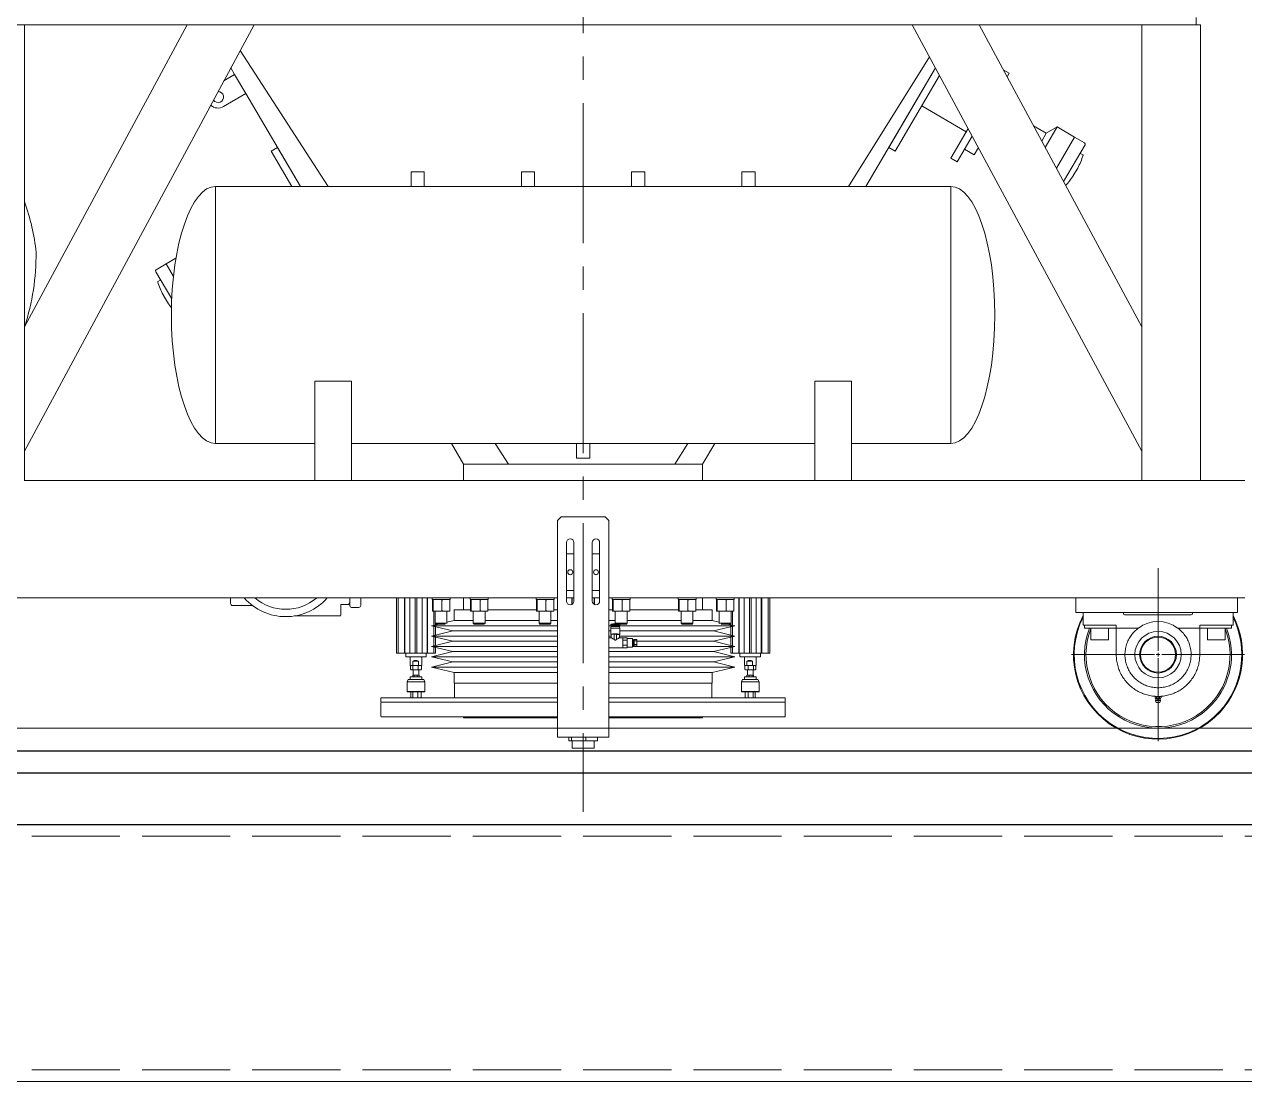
# Model space of a CAD drawing. Header units: millimetres. Extents: x 163705 to 1616509, y 81827 to 302547.
# Drawn here: x 1468426 to 1470085, y 150410 to 151848 of the extents above; entities that cross this region are included whole.
import ezdxf

# ---------------------------------------------------------------- set-up
doc = ezdxf.new("R2010")
doc.units = ezdxf.units.MM
doc.header["$LTSCALE"] = 10
doc.linetypes.add('ACAD_ISO02W100', pattern=[15, 12, -3])
doc.linetypes.add('CENTER2', pattern=[28.575, 19.05, -3.175, 3.175, -3.175])
for name, color, linetype, lineweight in [('1-中心线', 1, 'CENTER2', 0), ('1-剖面线', 8, 'Continuous', 0), ('1-虚线', 8, 'ACAD_ISO02W100', 0), ('1-设备轮廓', 2, 'Continuous', 18), ('1-钢构', 6, 'Continuous', 0)]:
    doc.layers.add(name, color=color, linetype=linetype, lineweight=lineweight)

# ---------------------------------------------------------------- blocks, each defined once
blk = doc.blocks.new('SW_CENTERMARKSYMBOL_1')
at = {"lineweight": 18}
for p, q in [((0, 5), (0, 117.5)), ((-5, 0), (-117.5, 0)), ((0, 0), (-2.5, 0)), ((0, 0), (0, 2.5)), ((0, 0), (0, -2.5)), ((0, 0), (2.5, 0)), ((5, 0), (117.5, 0)), ((0, -5), (0, -117.5))]:
    blk.add_line(p, q, dxfattribs=at)
blk = doc.blocks.new('G$C61459890')
for p, q in [((3277.8, 1231.9), (3277.8, 1221.9)), ((1673.8, 1221.9), (1683.8, 1221.9)), ((1683.8, 641.8), (1996.2, 1221.9)), ((1683.8, 810.6), (1905.3, 1221.9)), ((1905.3, 1221.9), (1683.8, 1221.9)), ((1683.8, 810.6), (1683.8, 1221.9)), ((1905.3, 1221.9), (1916.7, 1221.9)), ((1984.8, 1221.9), (1916.7, 1221.9)), ((1984.8, 1221.9), (1996.2, 1221.9)), ((2891.5, 1221.9), (1996.2, 1221.9)), ((3203.8, 641.8), (2891.5, 1221.9)), ((2891.5, 1221.9), (2902.8, 1221.9)), ((2971, 1221.9), (2902.8, 1221.9)), ((2971, 1221.9), (2982.3, 1221.9)), ((3203.8, 810.6), (2982.3, 1221.9)), ((3203.8, 1221.9), (2982.3, 1221.9)), ((3203.8, 810.6), (3203.8, 1221.9)), ((3203.8, 1221.9), (3213.8, 1221.9)), ((3273.8, 1221.9), (3213.8, 1221.9)), ((3273.8, 1221.9), (3283.8, 1221.9)), ((3283.8, 601.9), (3283.8, 1221.9)), ((1977.3, 1186.8), (2097.2, 1001.9)), ((1964.5, 1163.1), (1969.8, 1154.2)), ((2915.1, 1178), (2805, 1001.9)), ((2828.4, 1001.9), (2923.1, 1163.1)), ((2923.1, 1163.1), (2859.6, 1055)), ((1955, 1145.5), (1969.8, 1154.2)), ((1969.8, 1154.2), (1985, 1128.3)), ((2928.7, 1152.8), (2868.2, 1049.9)), ((3023.3, 1156), (3015.3, 1160.7)), ((3023.3, 1156), (3020.4, 1151.1)), ((1985, 1128.3), (1954.8, 1110.6)), ((1985, 1128.3), (2059.2, 1001.9)), ((2904.4, 1111.6), (2964.8, 1076.1)), ((2967.5, 1080.7), (2943.8, 1040.3)), ((3073.7, 1074.2), (3056.4, 1084.4)), ((3072.2, 1054.9), (3088.6, 1082.8)), ((3088.6, 1082.8), (3073.7, 1074.2)), ((3112.4, 1068.8), (3088.6, 1082.8)), ((2973, 1070.4), (2952.4, 1035.3)), ((3067.6, 1063.6), (3073.7, 1074.2)), ((3087.6, 1026.5), (3112.4, 1068.8)), ((3087.6, 1026.5), (3112.4, 1068.8)), ((3125.8, 1061), (3112.4, 1068.8)), ((2028, 1055), (2019.4, 1049.9)), ((2047.7, 1001.9), (2019.4, 1049.9)), ((2059.2, 1001.9), (2028, 1055)), ((2859.6, 1055), (2868.2, 1049.9)), ((2962.5, 1052.5), (2975.5, 1044.9)), ((2975.5, 1044.9), (2981.4, 1055)), ((3097.3, 1008.5), (3126.5, 1058.3)), ((3123.6, 1044.9), (3120.3, 1046.8)), ((2943.8, 1040.3), (2952.4, 1035.3)), ((2209.8, 1021.9), (2209.8, 1001.9)), ((2227.8, 1021.9), (2209.8, 1021.9)), ((2227.8, 1001.9), (2227.8, 1021.9)), ((2359.8, 1021.9), (2359.8, 1001.9)), ((2377.8, 1021.9), (2359.8, 1021.9)), ((2377.8, 1001.9), (2377.8, 1021.9)), ((2509.8, 1021.9), (2509.8, 1001.9)), ((2527.8, 1021.9), (2509.8, 1021.9)), ((2527.8, 1001.9), (2527.8, 1021.9)), ((2659.8, 1021.9), (2659.8, 1001.9)), ((2677.8, 1021.9), (2659.8, 1021.9)), ((2677.8, 1001.9), (2677.8, 1021.9)), ((3116.6, 1026.8), (3110.6, 1016.7)), ((2209.8, 1001.9), (1943.8, 1001.9)), ((1943.8, 651.9), (1943.8, 1001.9)), ((1943.8, 651.9), (1943.8, 1001.9)), ((2359.8, 1001.9), (2227.8, 1001.9)), ((2509.8, 1001.9), (2377.8, 1001.9)), ((2659.8, 1001.9), (2527.8, 1001.9)), ((2943.8, 1001.9), (2677.8, 1001.9)), ((2943.8, 651.9), (2943.8, 1001.9)), ((2943.8, 651.9), (2943.8, 1001.9)), ((1876.5, 896.4), (1863.2, 888.5)), ((1890, 904.3), (1876.5, 896.4)), ((1876.5, 896.4), (1886.6, 879.3)), ((1876.5, 896.4), (1886.6, 879.3)), ((1862.5, 885.8), (1884.3, 848.7)), ((1868.6, 874.3), (1865.4, 872.4)), ((1877.5, 845.7), (1872.4, 854.4)), ((1878.3, 844.2), (1877.5, 845.7)), ((1683.8, 789.5), (1683.8, 810.6)), ((3203.8, 810.6), (3203.8, 789.5)), ((1683.8, 662.9), (1683.8, 789.5)), ((3203.8, 662.9), (3203.8, 789.5)), ((2078.8, 736.8), (2078.8, 601.9)), ((2078.8, 736.8), (2128.8, 736.8)), ((2128.8, 736.8), (2128.8, 601.9)), ((2808.8, 736.8), (2758.8, 736.8)), ((2758.8, 736.8), (2758.8, 601.9)), ((2808.8, 736.8), (2808.8, 601.9)), ((1683.8, 641.8), (1683.8, 662.9)), ((1943.8, 651.9), (2078.8, 651.9)), ((2128.8, 651.9), (2434.8, 651.9)), ((2264.9, 651.9), (2281.3, 623.9)), ((2324.2, 651.9), (2342.3, 623.9)), ((2434.8, 651.9), (2434.8, 631.9)), ((2452.8, 651.9), (2758.8, 651.9)), ((2452.8, 631.9), (2452.8, 651.9)), ((2586.2, 651.9), (2568.7, 623.9)), ((2606.3, 623.9), (2622.8, 651.9)), ((2808.8, 651.9), (2943.8, 651.9)), ((3203.8, 662.9), (3203.8, 641.8)), ((1683.8, 601.9), (1683.8, 641.8)), ((2452.8, 631.9), (2434.8, 631.9)), ((3203.8, 601.9), (3203.8, 641.8)), ((2281.3, 623.9), (2281.3, 601.9)), ((2281.3, 623.9), (2342.3, 623.9)), ((2281.3, 623.9), (2606.3, 623.9)), ((2342.3, 623.9), (2568.7, 623.9)), ((2568.7, 623.9), (2606.3, 623.9)), ((2606.3, 601.9), (2606.3, 623.9)), ((3204, 601.9), (1683.6, 601.9)), ((3213.8, 601.9), (3204, 601.9)), ((3273.8, 601.9), (3213.8, 601.9)), ((3283.6, 601.9), (3273.8, 601.9)), ((3343.8, 601.9), (3283.6, 601.9)), ((2413.8, 552.4), (2408.8, 547.4)), ((2413.8, 552.4), (2473.8, 552.4)), ((2478.8, 547.4), (2473.8, 552.4)), ((2408.8, 257.4), (2408.8, 547.4)), ((2478.8, 257.4), (2478.8, 547.4)), ((2421.3, 517.4), (2421.3, 437.4)), ((2431.3, 437.4), (2431.3, 517.4)), ((2456.3, 517.4), (2456.3, 437.4)), ((2466.3, 437.4), (2466.3, 517.4)), ((2421.3, 501.9), (2431.3, 501.9)), ((2456.3, 501.9), (2466.3, 501.9)), ((2431.3, 451.9), (2421.3, 451.9)), ((2466.3, 451.9), (2456.3, 451.9)), ((2408.8, 441.9), (1197.8, 441.9)), ((1964.3, 441.9), (1964.3, 434.4)), ((2114.3, 432.9), (2123.3, 432.9)), ((2114.3, 432.9), (2114.3, 418.4)), ((2126.3, 435.9), (2126.3, 441.9)), ((2126.3, 431.4), (2126.3, 435.9)), ((2141.3, 441.9), (2141.3, 431.4)), ((2190, 441.9), (2190, 366.9)), ((2192.4, 441.9), (2192.4, 366.9)), ((2201, 441.9), (2201, 366.9)), ((2201.5, 441.9), (2201.5, 366.9)), ((2208.3, 441.9), (2208.3, 366.9)), ((2215.5, 441.9), (2215.5, 366.9)), ((2217.5, 441.9), (2217.5, 366.9)), ((2224.7, 441.9), (2224.7, 366.9)), ((2231.5, 441.9), (2231.5, 366.9)), ((2232, 441.9), (2232, 366.9)), ((2238.5, 441.9), (2238.5, 439.8)), ((2238.5, 439.8), (2262.8, 439.8)), ((2238.8, 439.3), (2239.4, 439.8)), ((2238.8, 439.3), (2238.8, 424.4)), ((2239.4, 439.8), (2239.9, 439.3)), ((2239.9, 439.3), (2245.9, 439.8)), ((2239.9, 439.3), (2239.9, 424.4)), ((2245.9, 439.8), (2251.8, 439.3)), ((2251.8, 439.3), (2251.8, 424.4)), ((2257.2, 439.8), (2262.5, 439.3)), ((2262.5, 439.3), (2261.9, 439.8)), ((2262.5, 439.3), (2262.5, 424.4)), ((2262.8, 439.8), (2262.8, 441.9)), ((2281.3, 441.9), (2281.3, 425.9)), ((2290.2, 441.9), (2290.2, 439.8)), ((2290.2, 439.8), (2314.6, 439.8)), ((2290.5, 439.3), (2291.1, 439.8)), ((2290.5, 439.3), (2290.5, 424.4)), ((2291.1, 439.8), (2291.7, 439.3)), ((2291.7, 439.3), (2297.6, 439.8)), ((2291.7, 439.3), (2291.7, 424.4)), ((2297.6, 439.8), (2303.6, 439.3)), ((2303.6, 439.3), (2303.6, 424.4)), ((2308.9, 439.8), (2314.3, 439.3)), ((2314.3, 439.3), (2313.7, 439.8)), ((2314.3, 439.3), (2314.3, 424.4)), ((2314.6, 439.8), (2314.6, 441.9)), ((2379.9, 441.9), (2379.9, 439.8)), ((2379.9, 439.8), (2404.2, 439.8)), ((2380.2, 439.3), (2380.8, 439.8)), ((2380.2, 439.3), (2380.2, 424.4)), ((2380.8, 439.8), (2381.4, 439.3)), ((2381.4, 439.3), (2387.3, 439.8)), ((2381.4, 439.3), (2381.4, 424.4)), ((2387.3, 439.8), (2393.2, 439.3)), ((2393.2, 439.3), (2393.2, 424.4)), ((2398.6, 439.8), (2403.9, 439.3)), ((2403.9, 439.3), (2403.3, 439.8)), ((2403.9, 439.3), (2403.9, 424.4)), ((2404.2, 439.8), (2404.2, 441.9)), ((2431.3, 441.9), (2421.3, 441.9)), ((2428.3, 441.9), (2428.3, 432.9)), ((2428.8, 441.9), (2428.8, 433.1)), ((2466.3, 441.9), (2456.3, 441.9)), ((2458.8, 441.9), (2458.8, 433.1)), ((2459.3, 441.9), (2459.3, 432.9)), ((3113.8, 441.9), (2478.8, 441.9)), ((2483.4, 441.9), (2483.4, 439.8)), ((2483.4, 439.8), (2507.8, 439.8)), ((2483.7, 439.3), (2484.3, 439.8)), ((2483.7, 439.3), (2483.7, 424.4)), ((2484.3, 439.8), (2484.9, 439.3)), ((2484.9, 439.3), (2490.8, 439.8)), ((2484.9, 439.3), (2484.9, 424.4)), ((2490.8, 439.8), (2496.8, 439.3)), ((2496.8, 439.3), (2496.8, 424.4)), ((2502.1, 439.8), (2507.5, 439.3)), ((2507.5, 439.3), (2506.9, 439.8)), ((2507.5, 439.3), (2507.5, 424.4)), ((2507.8, 439.8), (2507.8, 441.9)), ((2573.1, 441.9), (2573.1, 439.8)), ((2573.1, 439.8), (2597.4, 439.8)), ((2573.4, 439.3), (2574, 439.8)), ((2573.4, 439.3), (2573.4, 424.4)), ((2574, 439.8), (2574.5, 439.3)), ((2574.5, 439.3), (2580.5, 439.8)), ((2574.5, 439.3), (2574.5, 424.4)), ((2580.5, 439.8), (2586.4, 439.3)), ((2586.4, 439.3), (2586.4, 424.4)), ((2591.8, 439.8), (2597.1, 439.3)), ((2597.1, 439.3), (2596.5, 439.8)), ((2597.1, 439.3), (2597.1, 424.4)), ((2597.4, 439.8), (2597.4, 441.9)), ((2606.3, 425.9), (2606.3, 441.9)), ((2624.8, 441.9), (2624.8, 439.8)), ((2624.8, 439.8), (2649.2, 439.8)), ((2625.1, 439.3), (2625.7, 439.8)), ((2625.1, 439.3), (2625.1, 424.4)), ((2625.7, 439.8), (2626.3, 439.3)), ((2626.3, 439.3), (2632.2, 439.8)), ((2626.3, 439.3), (2626.3, 424.4)), ((2632.2, 439.8), (2638.2, 439.3)), ((2638.2, 439.3), (2638.2, 424.4)), ((2643.5, 439.8), (2648.9, 439.3)), ((2648.9, 439.3), (2648.3, 439.8)), ((2648.9, 439.3), (2648.9, 424.4)), ((2649.2, 439.8), (2649.2, 441.9)), ((2655.7, 441.9), (2655.7, 366.9)), ((2656.2, 441.9), (2656.2, 366.9)), ((2663, 441.9), (2663, 366.9)), ((2670.2, 441.9), (2670.2, 366.9)), ((2672.2, 441.9), (2672.2, 366.9)), ((2679.4, 441.9), (2679.4, 366.9)), ((2686.2, 441.9), (2686.2, 366.9)), ((2686.7, 441.9), (2686.7, 366.9)), ((2695.3, 441.9), (2695.3, 366.9)), ((2697.7, 441.9), (2697.7, 366.9)), ((3333.8, 441.9), (3113.8, 441.9)), ((3113.8, 421.9), (3113.8, 441.9)), ((3343.8, 441.9), (3333.8, 441.9)), ((3333.8, 421.9), (3333.8, 441.9)), ((1967.3, 431.4), (1994.3, 431.4)), ((2051.5, 417.4), (2113.3, 417.4)), ((2128.8, 428.9), (2138.8, 428.9)), ((2239.4, 423.9), (2238.8, 424.4)), ((2239.9, 424.4), (2239.4, 423.9)), ((2245.9, 423.9), (2239.4, 423.9)), ((2245.9, 423.9), (2239.9, 424.4)), ((2240.6, 423.9), (2240.6, 404.6)), ((2242.6, 423.9), (2242.6, 407.4)), ((2251.8, 424.4), (2245.9, 423.9)), ((2257.2, 423.9), (2245.9, 423.9)), ((2262.5, 424.4), (2257.2, 423.9)), ((2257.2, 423.9), (2262, 423.9)), ((2258.6, 407.4), (2258.6, 423.9)), ((2261.9, 423.9), (2262.5, 424.4)), ((2268.3, 425.9), (2268.3, 411.3)), ((2290.5, 425.9), (2268.3, 425.9)), ((2291.1, 423.9), (2290.5, 424.4)), ((2291.7, 424.4), (2291.1, 423.9)), ((2297.6, 423.9), (2291.1, 423.9)), ((2297.6, 423.9), (2291.7, 424.4)), ((2294.4, 423.9), (2294.4, 407.4)), ((2303.6, 424.4), (2297.6, 423.9)), ((2308.9, 423.9), (2297.6, 423.9)), ((2314.3, 424.4), (2308.9, 423.9)), ((2308.9, 423.9), (2313.7, 423.9)), ((2310.4, 407.4), (2310.4, 423.9)), ((2313.7, 423.9), (2314.3, 424.4)), ((2380.2, 425.9), (2314.3, 425.9)), ((2380.8, 423.9), (2380.2, 424.4)), ((2381.4, 424.4), (2380.8, 423.9)), ((2387.3, 423.9), (2380.8, 423.9)), ((2387.3, 423.9), (2381.4, 424.4)), ((2384.1, 423.9), (2384.1, 407.4)), ((2393.2, 424.4), (2387.3, 423.9)), ((2398.6, 423.9), (2387.3, 423.9)), ((2403.9, 424.4), (2398.6, 423.9)), ((2398.6, 423.9), (2403.4, 423.9)), ((2400.1, 407.4), (2400.1, 423.9)), ((2403.3, 423.9), (2403.9, 424.4)), ((2408.8, 425.9), (2403.9, 425.9)), ((2483.7, 425.9), (2478.8, 425.9)), ((2484.3, 423.9), (2483.7, 424.4)), ((2484.9, 424.4), (2484.3, 423.9)), ((2490.8, 423.9), (2484.3, 423.9)), ((2490.8, 423.9), (2484.9, 424.4)), ((2487.6, 423.9), (2487.6, 407.4)), ((2496.8, 424.4), (2490.8, 423.9)), ((2502.1, 423.9), (2490.8, 423.9)), ((2507.5, 424.4), (2502.1, 423.9)), ((2502.1, 423.9), (2506.9, 423.9)), ((2503.6, 407.4), (2503.6, 423.9)), ((2506.9, 423.9), (2507.5, 424.4)), ((2573.4, 425.9), (2507.5, 425.9)), ((2574, 423.9), (2573.4, 424.4)), ((2574.5, 424.4), (2574, 423.9)), ((2580.5, 423.9), (2574, 423.9)), ((2580.5, 423.9), (2574.5, 424.4)), ((2577.2, 423.9), (2577.2, 407.4)), ((2586.4, 424.4), (2580.5, 423.9)), ((2591.8, 423.9), (2580.5, 423.9)), ((2597.1, 424.4), (2591.8, 423.9)), ((2591.8, 423.9), (2596.6, 423.9)), ((2593.2, 407.4), (2593.2, 423.9)), ((2596.5, 423.9), (2597.1, 424.4)), ((2619.3, 425.9), (2597.1, 425.9)), ((2619.3, 411.3), (2619.3, 425.9)), ((2625.7, 423.9), (2625.1, 424.4)), ((2626.3, 424.4), (2625.7, 423.9)), ((2632.2, 423.9), (2625.7, 423.9)), ((2632.2, 423.9), (2626.3, 424.4)), ((2629, 423.9), (2629, 407.4)), ((2638.2, 424.4), (2632.2, 423.9)), ((2643.5, 423.9), (2632.2, 423.9)), ((2648.9, 424.4), (2643.5, 423.9)), ((2643.5, 423.9), (2648.3, 423.9)), ((2645, 407.4), (2645, 423.9)), ((2647.1, 423.9), (2647.1, 404.6)), ((2648.3, 423.9), (2648.9, 424.4)), ((3333.8, 421.9), (3113.8, 421.9)), ((3123.8, 404.9), (3123.8, 421.9)), ((3178.8, 420.9), (3178.8, 421.9)), ((3270.8, 418.9), (3180.8, 418.9)), ((3272.8, 421.9), (3272.8, 420.9)), ((3327.8, 421.9), (3327.8, 404.9)), ((2247.9, 406.4), (2237.5, 403.9)), ((2237.5, 403.9), (2266.7, 396.9)), ((2408.8, 403.9), (2237.5, 403.9)), ((2240.6, 403.2), (2240.6, 390.6)), ((2242.6, 407.4), (2243.6, 406.4)), ((2242.6, 407.4), (2258.6, 407.4)), ((2243, 407), (2243, 405.2)), ((2243, 402.6), (2243, 391.2)), ((2256.1, 406.4), (2243.6, 406.4)), ((2258.5, 407.2), (2258.6, 407.4)), ((2268.3, 411.3), (2258.6, 409)), ((2294.4, 411.3), (2268.3, 411.3)), ((2294.4, 407.4), (2295.4, 406.4)), ((2294.4, 407.4), (2310.4, 407.4)), ((2309.3, 406.4), (2295.4, 406.4)), ((2309.6, 406.6), (2310.4, 407.4)), ((2384.1, 411.3), (2310.4, 411.3)), ((2384.1, 407.4), (2385.1, 406.4)), ((2384.1, 407.4), (2400.1, 407.4)), ((2399.1, 406.4), (2385.1, 406.4)), ((2399.1, 406.4), (2400.1, 407.4)), ((2408.8, 411.3), (2400.1, 411.3)), ((2487.6, 411.3), (2478.8, 411.3)), ((2483.8, 403.9), (2478.8, 403.9)), ((2481.3, 405.9), (2481.3, 404.6)), ((2481.6, 402.7), (2481.3, 400.7)), ((2481.3, 400.7), (2481.3, 392.8)), ((2484.3, 406.6), (2481.5, 406.1)), ((2482, 403.7), (2481.8, 403.5)), ((2481.8, 403.5), (2481.8, 402.7)), ((2483.8, 404.3), (2483.8, 403.8)), ((2487.6, 407.4), (2488.3, 406.7)), ((2487.6, 407.4), (2503.6, 407.4)), ((2493.5, 406.1), (2490.8, 406.6)), ((2491.2, 403.8), (2491.2, 404.3)), ((2650.1, 403.9), (2491.2, 403.9)), ((2502.6, 406.4), (2492, 406.4)), ((2493.3, 403.5), (2493.1, 403.7)), ((2493.3, 402.7), (2493.3, 403.5)), ((2493.8, 400.7), (2493.5, 402.7)), ((2493.8, 404.6), (2493.8, 405.9)), ((2493.8, 392.8), (2493.8, 400.7)), ((2502.6, 406.4), (2503.6, 407.4)), ((2577.2, 411.3), (2503.6, 411.3)), ((2577.2, 407.4), (2578, 406.6)), ((2577.2, 407.4), (2593.2, 407.4)), ((2592.2, 406.4), (2578.3, 406.4)), ((2592.2, 406.4), (2593.2, 407.4)), ((2619.3, 411.3), (2593.2, 411.3)), ((2629, 409), (2619.3, 411.3)), ((2621, 396.9), (2650.1, 403.9)), ((2629, 407.4), (2629.2, 407.2)), ((2629, 407.4), (2645, 407.4)), ((2644, 406.4), (2631.5, 406.4)), ((2650.1, 403.9), (2639.7, 406.4)), ((2644, 406.4), (2645, 407.4)), ((2644.7, 407), (2644.7, 405.2)), ((2644.7, 402.6), (2644.7, 391.2)), ((2647.1, 403.2), (2647.1, 390.6)), ((3133.8, 404.9), (3123.8, 404.9)), ((3125.8, 404.9), (3125.8, 400.9)), ((3143.8, 400.9), (3125.8, 400.9)), ((3133.8, 404.9), (3169, 404.9)), ((3134.3, 400.9), (3134.3, 385)), ((3169, 400.9), (3143.8, 400.9)), ((3158.3, 385), (3158.3, 400.9)), ((3169, 404.9), (3169, 400.9)), ((3169, 400.9), (3169, 364.7)), ((3169, 400.9), (3199.1, 400.9)), ((3252.6, 400.9), (3282.6, 400.9)), ((3282.6, 404.9), (3317.8, 404.9)), ((3282.6, 400.9), (3282.6, 404.9)), ((3282.6, 364.7), (3282.6, 400.9)), ((3307.8, 400.9), (3282.6, 400.9)), ((3293.3, 400.9), (3293.3, 385)), ((3325.8, 400.9), (3307.8, 400.9)), ((3317.3, 385), (3317.3, 400.9)), ((3327.8, 404.9), (3317.8, 404.9)), ((3325.8, 400.9), (3325.8, 404.9)), ((2266.7, 396.9), (2237.5, 389.9)), ((2237.5, 389.9), (2266.7, 382.9)), ((2408.8, 389.9), (2237.5, 389.9)), ((2266.7, 382.9), (2237.5, 375.9)), ((2240.6, 389.2), (2240.6, 376.6)), ((2243, 388.6), (2243, 377.2)), ((2408.8, 396.9), (2266.7, 396.9)), ((2408.8, 382.9), (2266.7, 382.9)), ((2481.3, 396.9), (2478.8, 396.9)), ((2481.9, 389.9), (2478.8, 389.9)), ((2481.9, 387.8), (2478.8, 387.8)), ((2481.3, 392.8), (2481.9, 392.2)), ((2481.9, 392.2), (2481.9, 387.8)), ((2486, 392.7), (2486, 384.9)), ((2489, 392.7), (2489, 384.9)), ((2493.1, 392.2), (2493.8, 392.8)), ((2493.1, 387.8), (2493.1, 392.2)), ((2650.1, 389.9), (2493.1, 389.9)), ((2497.7, 387.8), (2493.1, 387.8)), ((2621, 396.9), (2493.8, 396.9)), ((2497.7, 387.8), (2497.7, 384.6)), ((2503.7, 387.8), (2497.7, 387.8)), ((2497.7, 387.8), (2497.7, 387.8)), ((2503.7, 384.6), (2497.7, 384.6)), ((2497.7, 384.6), (2497.7, 384.5)), ((2497.7, 384.6), (2497.7, 384.6)), ((2497.7, 384.5), (2497.7, 377.7)), ((2503.7, 387.8), (2503.7, 384.6)), ((2511.1, 386.8), (2503.7, 386.8)), ((2503.7, 384.6), (2503.7, 377.6)), ((2512.1, 384.9), (2511.1, 386.8)), ((2511.1, 386.8), (2511.1, 375)), ((2513.1, 384.9), (2512.1, 384.9)), ((2512.1, 384.9), (2512.1, 376.9)), ((2513.1, 385.5), (2513.1, 384.4)), ((2513.1, 385.5), (2516.9, 385.5)), ((2513.1, 384.4), (2513.1, 383.3)), ((2513.1, 383.3), (2513.1, 381)), ((2513.1, 383.3), (2516.9, 383.3)), ((2516.9, 385.5), (2516.9, 383.3)), ((2516.9, 383.3), (2516.9, 378.7)), ((2621, 382.9), (2516.9, 382.9)), ((2650.1, 389.9), (2621, 396.9)), ((2621, 382.9), (2650.1, 389.9)), ((2650.1, 375.9), (2621, 382.9)), ((2644.7, 388.6), (2644.7, 377.2)), ((2647.1, 389.2), (2647.1, 376.6)), ((3158.2, 384.9), (3134.4, 384.9)), ((3317.2, 384.9), (3293.4, 384.9)), ((2190, 366.9), (2192.4, 366.9)), ((2192.4, 366.9), (2201, 366.9)), ((2201, 366.9), (2201.5, 366.9)), ((2201.5, 366.9), (2208.1, 366.9)), ((2202.5, 366.9), (2202.5, 362.4)), ((2208.1, 366.9), (2208.3, 366.9)), ((2208.3, 366.9), (2215.5, 366.9)), ((2215.5, 366.9), (2215.7, 366.9)), ((2215.7, 366.9), (2217.3, 366.9)), ((2217.3, 366.9), (2217.5, 366.9)), ((2217.5, 366.9), (2224.7, 366.9)), ((2224.7, 366.9), (2224.9, 366.9)), ((2224.9, 366.9), (2231.5, 366.9)), ((2230.5, 362.4), (2230.5, 366.9)), ((2231.5, 366.9), (2232, 366.9)), ((2232, 366.9), (2240.6, 366.9)), ((2237.5, 375.9), (2266.7, 368.9)), ((2408.8, 375.9), (2237.5, 375.9)), ((2266.7, 368.9), (2237.5, 361.9)), ((2240.6, 375.2), (2240.6, 366.9)), ((2240.6, 366.9), (2243, 366.9)), ((2243, 374.6), (2243, 366.9)), ((2408.8, 368.9), (2266.7, 368.9)), ((2478.8, 374), (2497.7, 374)), ((2621, 368.9), (2478.8, 368.9)), ((2497.7, 377.7), (2497.7, 377.6)), ((2497.7, 377.6), (2497.7, 374)), ((2503.7, 377.6), (2497.7, 377.6)), ((2497.7, 377.6), (2497.7, 377.6)), ((2503.7, 374), (2497.7, 374)), ((2497.7, 374), (2497.7, 374)), ((2503.7, 377.6), (2503.7, 374)), ((2503.7, 375), (2511.1, 375)), ((2511.1, 375), (2512.1, 376.9)), ((2650.1, 375.9), (2511.6, 375.9)), ((2512.1, 376.9), (2513.1, 376.9)), ((2513.1, 381), (2513.1, 378.7)), ((2513.1, 378.7), (2513.1, 377.5)), ((2513.1, 378.7), (2516.9, 378.7)), ((2513.1, 377.5), (2513.1, 376.3)), ((2513.1, 376.3), (2516.9, 376.3)), ((2516.9, 378.7), (2516.9, 376.3)), ((2621, 368.9), (2650.1, 375.9)), ((2650.1, 361.9), (2621, 368.9)), ((2644.7, 374.6), (2644.7, 366.9)), ((2644.7, 366.9), (2647.1, 366.9)), ((2647.1, 375.2), (2647.1, 366.9)), ((2647.1, 366.9), (2655.7, 366.9)), ((2655.7, 366.9), (2656.2, 366.9)), ((2656.2, 366.9), (2662.8, 366.9)), ((2657.2, 366.9), (2657.2, 362.4)), ((2662.8, 366.9), (2663, 366.9)), ((2663, 366.9), (2670.2, 366.9)), ((2670.2, 366.9), (2670.4, 366.9)), ((2670.4, 366.9), (2672, 366.9)), ((2672, 366.9), (2672.2, 366.9)), ((2672.2, 366.9), (2679.4, 366.9)), ((2679.4, 366.9), (2679.6, 366.9)), ((2679.6, 366.9), (2686.2, 366.9)), ((2685.2, 362.4), (2685.2, 366.9)), ((2686.2, 366.9), (2686.7, 366.9)), ((2686.7, 366.9), (2695.3, 366.9)), ((2695.3, 366.9), (2697.7, 366.9)), ((2203, 361.9), (2230, 361.9)), ((2208.5, 361.9), (2208.5, 350.1)), ((2208.5, 350.1), (2208.7, 349.9)), ((2208.5, 350.1), (2212, 350.1)), ((2208.7, 349.9), (2212.5, 349.9)), ((2209, 349.3), (2210.5, 349.9)), ((2209, 344.5), (2209, 349.3)), ((2210, 349.9), (2209.4, 349.5)), ((2210.5, 349.9), (2212, 349.3)), ((2212, 355.9), (2212, 350.1)), ((2219.7, 355.9), (2212, 355.9)), ((2212, 349.3), (2215.8, 349.9)), ((2212, 344.5), (2212, 349.3)), ((2219.2, 349.9), (2212.5, 349.9)), ((2215.8, 349.9), (2219.5, 349.3)), ((2219.2, 349.9), (2224.2, 349.9)), ((2219.5, 349.3), (2221.7, 349.9)), ((2219.5, 344.5), (2219.5, 349.3)), ((2219.7, 350.1), (2219.7, 355.9)), ((2219.7, 350.1), (2224.5, 350.1)), ((2221.7, 349.9), (2223.9, 349.3)), ((2223.6, 349.5), (2223, 349.9)), ((2223.9, 349.3), (2223.6, 349.5)), ((2223.9, 344.5), (2223.9, 349.3)), ((2224.2, 349.9), (2224.5, 350.1)), ((2224.5, 350.1), (2224.5, 361.9)), ((2237.5, 361.9), (2266.7, 354.9)), ((2408.8, 361.9), (2237.5, 361.9)), ((2266.7, 354.9), (2237.5, 347.9)), ((2408.8, 354.9), (2266.7, 354.9)), ((2650.1, 361.9), (2478.8, 361.9)), ((2621, 354.9), (2478.8, 354.9)), ((2621, 354.9), (2650.1, 361.9)), ((2650.1, 347.9), (2621, 354.9)), ((2657.7, 361.9), (2684.7, 361.9)), ((2663.2, 361.9), (2663.2, 350.1)), ((2663.2, 350.1), (2663.4, 349.9)), ((2663.2, 350.1), (2666.7, 350.1)), ((2663.4, 349.9), (2667.2, 349.9)), ((2663.7, 349.3), (2665.9, 349.9)), ((2664.1, 349.5), (2663.7, 349.3)), ((2663.7, 344.5), (2663.7, 349.3)), ((2664.7, 349.9), (2664, 349.5)), ((2665.9, 349.9), (2668.2, 349.3)), ((2666.7, 355.9), (2666.7, 350.1)), ((2674.4, 355.9), (2666.7, 355.9)), ((2673.8, 349.9), (2667.2, 349.9)), ((2668.2, 349.3), (2671.9, 349.9)), ((2668.2, 344.5), (2668.2, 349.3)), ((2671.9, 349.9), (2675.6, 349.3)), ((2673.8, 349.9), (2678.9, 349.9)), ((2674.4, 350.1), (2674.4, 355.9)), ((2674.4, 350.1), (2679.2, 350.1)), ((2675.6, 349.3), (2677.1, 349.9)), ((2675.6, 344.5), (2675.6, 349.3)), ((2677.1, 349.9), (2678.6, 349.3)), ((2678.3, 349.5), (2677.7, 349.9)), ((2678.6, 344.5), (2678.6, 349.3)), ((2678.9, 349.9), (2679.2, 350.1)), ((2679.2, 350.1), (2679.2, 361.9)), ((2208.5, 333.9), (2208.5, 330.9)), ((2210.5, 343.9), (2209, 344.5)), ((2223.7, 334.7), (2209.3, 334.7)), ((2209.4, 344.3), (2210, 343.9)), ((2210, 343.9), (2210.5, 343.9)), ((2212, 344.5), (2210.5, 343.9)), ((2210.5, 343.9), (2215.8, 343.9)), ((2215.8, 343.9), (2212, 344.5)), ((2212.2, 336.9), (2212, 336.7)), ((2212, 336.7), (2212, 334.7)), ((2212, 336.7), (2214, 336.7)), ((2212.2, 336.9), (2214.5, 336.9)), ((2212.5, 343.9), (2212.5, 336.9)), ((2214, 336.7), (2214, 334.7)), ((2214.5, 336.9), (2216, 336.9)), ((2219.5, 344.5), (2215.8, 343.9)), ((2215.8, 343.9), (2221.7, 343.9)), ((2216, 336.9), (2217.6, 336.9)), ((2217.6, 336.9), (2220.8, 336.9)), ((2218.1, 336.7), (2221, 336.7)), ((2218.1, 334.7), (2218.1, 336.7)), ((2221.7, 343.9), (2219.5, 344.5)), ((2220.5, 336.9), (2220.5, 343.9)), ((2221, 336.7), (2220.8, 336.9)), ((2221, 334.7), (2221, 336.7)), ((2223.9, 344.5), (2221.7, 343.9)), ((2221.7, 343.9), (2223, 343.9)), ((2223, 343.9), (2223.6, 344.3)), ((2223.6, 344.3), (2223.9, 344.5)), ((2224.5, 330.9), (2224.5, 333.9)), ((2237.5, 347.9), (2268.3, 340.5)), ((2408.8, 347.9), (2237.5, 347.9)), ((2268.3, 340.5), (2268.3, 325.9)), ((2408.8, 340.5), (2268.3, 340.5)), ((2650.1, 347.9), (2478.8, 347.9)), ((2619.3, 340.5), (2478.8, 340.5)), ((2619.3, 340.5), (2650.1, 347.9)), ((2619.3, 325.9), (2619.3, 340.5)), ((2663.2, 333.9), (2663.2, 330.9)), ((2665.9, 343.9), (2663.7, 344.5)), ((2663.7, 344.5), (2664.1, 344.3)), ((2664, 344.3), (2664.7, 343.9)), ((2678.4, 334.7), (2664, 334.7)), ((2664.7, 343.9), (2665.9, 343.9)), ((2668.2, 344.5), (2665.9, 343.9)), ((2665.9, 343.9), (2671.9, 343.9)), ((2666.9, 336.9), (2666.7, 336.7)), ((2666.7, 336.7), (2666.7, 334.7)), ((2666.7, 336.7), (2669.6, 336.7)), ((2666.9, 336.9), (2670, 336.9)), ((2667.2, 343.9), (2667.2, 336.9)), ((2671.9, 343.9), (2668.2, 344.5)), ((2669.6, 336.7), (2669.6, 334.7)), ((2670, 336.9), (2671.6, 336.9)), ((2671.6, 336.9), (2673.2, 336.9)), ((2675.6, 344.5), (2671.9, 343.9)), ((2671.9, 343.9), (2677.1, 343.9)), ((2673.2, 336.9), (2675.5, 336.9)), ((2673.7, 334.7), (2673.7, 336.7)), ((2673.7, 336.7), (2675.7, 336.7)), ((2675.2, 336.9), (2675.2, 343.9)), ((2675.7, 336.7), (2675.5, 336.9)), ((2677.1, 343.9), (2675.6, 344.5)), ((2675.7, 334.7), (2675.7, 336.7)), ((2678.6, 344.5), (2677.1, 343.9)), ((2677.1, 343.9), (2677.7, 343.9)), ((2677.7, 343.9), (2678.3, 344.3)), ((2679.2, 330.9), (2679.2, 333.9)), ((2206, 330.9), (2204.5, 327.9)), ((2204.5, 327.9), (2204.5, 314.4)), ((2204.5, 327.9), (2215.1, 327.9)), ((2206, 330.9), (2215.3, 330.9)), ((2215.1, 327.9), (2228.5, 327.9)), ((2215.3, 330.9), (2227, 330.9)), ((2228.5, 327.9), (2227, 330.9)), ((2228.5, 314.4), (2228.5, 327.9)), ((2408.8, 325.9), (2268.3, 325.9)), ((2268.8, 325.9), (2268.8, 305.9)), ((2619.3, 325.9), (2478.8, 325.9)), ((2618.8, 305.9), (2618.8, 325.9)), ((2660.7, 330.9), (2659.2, 327.9)), ((2659.2, 327.9), (2659.2, 314.4)), ((2659.2, 327.9), (2672.5, 327.9)), ((2660.7, 330.9), (2672.3, 330.9)), ((2672.3, 330.9), (2681.6, 330.9)), ((2672.5, 327.9), (2683.2, 327.9)), ((2683.2, 327.9), (2681.6, 330.9)), ((2683.2, 314.4), (2683.2, 327.9)), ((2168.8, 305.9), (2168.8, 299.9)), ((2168.8, 305.9), (2408.8, 305.9)), ((2168.8, 299.9), (2408.8, 299.9)), ((2168.8, 298.9), (2168.8, 280.9)), ((2204.5, 314.4), (2205, 313.9)), ((2204.5, 314.4), (2215.1, 314.4)), ((2205, 313.9), (2215.2, 313.9)), ((2209.6, 313.9), (2209.6, 306.4)), ((2209.6, 306.4), (2211, 305.9)), ((2209.9, 306.2), (2210.5, 305.9)), ((2211, 305.9), (2212.4, 306.4)), ((2212.4, 313.9), (2212.4, 306.4)), ((2212.4, 306.4), (2215.8, 305.9)), ((2215.1, 314.4), (2228.5, 314.4)), ((2215.2, 313.9), (2228, 313.9)), ((2215.8, 305.9), (2219.2, 306.4)), ((2219.2, 313.9), (2219.2, 306.4)), ((2219.2, 306.4), (2221.3, 305.9)), ((2221.3, 305.9), (2223.4, 306.4)), ((2222.5, 305.9), (2223.1, 306.2)), ((2223.4, 306.4), (2223, 306.3)), ((2223.4, 313.9), (2223.4, 306.4)), ((2228, 313.9), (2228.5, 314.4)), ((2478.8, 305.9), (2718.8, 305.9)), ((2478.8, 299.9), (2718.8, 299.9)), ((2659.2, 314.4), (2659.7, 313.9)), ((2659.2, 314.4), (2672.5, 314.4)), ((2659.7, 313.9), (2672.5, 313.9)), ((2664.3, 313.9), (2664.3, 306.4)), ((2664.3, 306.4), (2666.3, 305.9)), ((2664.6, 306.3), (2664.3, 306.4)), ((2664.6, 306.2), (2665.2, 305.9)), ((2666.3, 305.9), (2668.4, 306.4)), ((2668.4, 313.9), (2668.4, 306.4)), ((2668.4, 306.4), (2671.8, 305.9)), ((2671.8, 305.9), (2675.3, 306.4)), ((2672.5, 314.4), (2683.2, 314.4)), ((2672.5, 313.9), (2682.7, 313.9)), ((2675.3, 313.9), (2675.3, 306.4)), ((2675.3, 306.4), (2676.7, 305.9)), ((2676.7, 305.9), (2678, 306.4)), ((2677.2, 305.9), (2677.7, 306.2)), ((2678, 313.9), (2678, 306.4)), ((2682.7, 313.9), (2683.2, 314.4)), ((2718.8, 299.9), (2718.8, 305.9)), ((2718.8, 280.9), (2718.8, 298.9)), ((3222.3, 307.9), (3221.8, 307.6)), ((3222.8, 307.9), (3221.8, 307.6)), ((3221.8, 305.8), (3221.8, 307.6)), ((3221.8, 305.8), (3222.3, 305.5)), ((3221.8, 305.8), (3222.8, 305.5)), ((3222.8, 307.9), (3222.3, 307.9)), ((3222.3, 305.5), (3222.9, 304.2)), ((3222.3, 305.5), (3222.8, 305.5)), ((3222.9, 304.2), (3222.4, 302.5)), ((3222.4, 302.5), (3223.3, 299.8)), ((3225.8, 302.5), (3222.4, 302.5)), ((3223.8, 307.6), (3222.8, 307.9)), ((3222.8, 305.5), (3223.8, 305.8)), ((3225.8, 305.5), (3222.8, 305.5)), ((3225.8, 304.2), (3222.9, 304.2)), ((3225.8, 299.8), (3223.3, 299.8)), ((3225.8, 307.9), (3223.8, 307.6)), ((3223.8, 305.8), (3223.8, 307.6)), ((3223.8, 305.8), (3225.8, 305.5)), ((3227.8, 307.6), (3225.8, 307.9)), ((3225.8, 305.5), (3227.8, 305.8)), ((3225.8, 305.5), (3228.9, 305.5)), ((3228.8, 304.2), (3225.8, 304.2)), ((3229.3, 302.5), (3225.8, 302.5)), ((3228.4, 299.8), (3225.8, 299.8)), ((3228.9, 307.9), (3227.8, 307.6)), ((3227.8, 305.8), (3227.8, 307.6)), ((3227.8, 305.8), (3228.9, 305.5)), ((3228.4, 299.8), (3229.3, 302.5)), ((3228.8, 304.2), (3229.3, 305.5)), ((3229.3, 302.5), (3228.8, 304.2)), ((3229.9, 307.6), (3228.9, 307.9)), ((3229.3, 307.9), (3228.9, 307.9)), ((3228.9, 305.5), (3229.9, 305.8)), ((3228.9, 305.5), (3229.3, 305.5)), ((3229.9, 307.6), (3229.3, 307.9)), ((3229.3, 305.5), (3229.9, 305.8)), ((3229.9, 305.8), (3229.9, 307.6)), ((2408.8, 279.9), (2169.8, 279.9)), ((2281.3, 279.9), (2281.3, 278.9)), ((2281.3, 278.9), (2408.8, 278.9)), ((2717.8, 279.9), (2478.8, 279.9)), ((2478.8, 278.9), (2606.3, 278.9)), ((2606.3, 278.9), (2606.3, 279.9)), ((2408.8, 252.4), (2408.8, 257.4)), ((2408.8, 252.4), (2478.8, 252.4)), ((2424.2, 247.4), (2424.2, 252.4)), ((2428, 247.4), (2428, 252.4)), ((2447.7, 247.4), (2447.7, 252.4)), ((2463.4, 247.4), (2463.4, 252.4)), ((2478.8, 252.4), (2478.8, 257.4)), ((2428, 247.4), (2424.2, 247.4)), ((2447.7, 247.4), (2428, 247.4)), ((2428.8, 247.4), (2428.8, 237.4)), ((2429.1, 237.4), (2428.8, 237.4)), ((2458.8, 237.4), (2429.1, 237.4)), ((2463.4, 247.4), (2447.7, 247.4)), ((2458.8, 237.4), (2458.8, 247.4))]:
    blk.add_line(p, q)
at = {"flags": 128}
blk.add_lwpolyline([(2491.3, 404.4), (2491.7, 404.4), (2492.7, 404.5), (2493.4, 404.5), (2493.7, 404.6), (2493.7, 404.6), (2493.4, 404.7), (2492.7, 404.7), (2491.7, 404.7), (2490.4, 404.8), (2489, 404.8), (2487.5, 404.8), (2486, 404.8), (2484.6, 404.8), (2483.4, 404.7), (2482.4, 404.7), (2481.7, 404.7), (2481.3, 404.6), (2481.3, 404.6), (2481.7, 404.5), (2482.4, 404.5), (2483.4, 404.4), (2483.8, 404.4)], dxfattribs=at)
for centre, radius in [((2426.3, 476.9), 3.4), ((2461.3, 476.9), 3.4), ((3225.8, 364.7), 31.5), ((3225.8, 364.7), 25), ((3225.8, 364.7), 24)]:
    blk.add_circle(centre, radius)
for centre, radius, start, end in [((1947.2, 1123.5), 7.5, 213.4947, 90), ((1947.2, 1123.5), 15, 228.0304, 300.4342), ((3120.6, 1047.2), 0.5, 149.5658, 239.5658), ((3124.8, 1059.3), 2, 329.5658, 59.5658), ((3017.9, 1078), 111.2, 332.6076, 342.354), ((3123.3, 1044.4), 0.5, 342.354, 59.5658), ((3017.9, 1078), 111.2, 317.7005, 326.524), ((1405.2, 880.4), 296.3, 6.1033, 19.8924), ((1376.1, 910.6), 323.7, 342.1314, 0.229), ((1864.2, 886.8), 2, 120.4342, 210.4342), ((1865.6, 872), 0.5, 120.4342, 197.646), ((1971.1, 905.6), 111.2, 197.646, 207.3924), ((1868.4, 874.8), 0.5, 300.4342, 30.4342), ((1971.1, 905.6), 111.2, 213.476, 218.369), ((2426.3, 517.4), 5, 0, 180), ((2461.3, 517.4), 5, 0, 180), ((1967.3, 434.4), 3, 180, 270), ((2039.3, 491.4), 75, 221.2999, 318.7001), ((2039.3, 491.4), 65, 229.6, 310.4), ((2123.3, 435.9), 3, 270, 0), ((2426.3, 437.4), 5, 180, 0), ((2461.3, 437.4), 5, 180, 0), ((2113.3, 418.4), 1, 270, 0), ((2128.8, 431.4), 2.5, 180, 270), ((2138.8, 431.4), 2.5, 270, 0), ((3225.8, 364.7), 115, 152.4933, 317.1553), ((3225.8, 364.7), 114, 153.4708, 317.1553), ((3180.8, 420.9), 2, 180, 270), ((3270.8, 420.9), 2, 270, 0), ((3225.8, 364.7), 114, 317.1553, 26.5292), ((3225.8, 364.7), 115, 317.1553, 27.5067), ((2487.5, 338), 68.2, 84.7444, 95.2556), ((2487.5, 332.7), 68.2, 84.7444, 95.2556), ((2487.5, 339.8), 66.6, 84.7516, 95.2416), ((2487.5, 333.8), 69.2, 85.0799, 94.9201), ((2487.5, 337.1), 66.6, 85.0462, 94.9538), ((2487.5, 332.7), 71.2, 85.5308, 94.4692), ((2487.5, 357), 47.7, 85.1866, 94.7916), ((2487.5, 357.9), 48.8, 86.1896, 93.8104), ((3225.8, 364.7), 100, 158.7769, 317.1553), ((3225.8, 364.7), 98, 159.0149, 317.1553), ((3225.8, 364.7), 45, 53.5566, 126.4434), ((3225.8, 364.7), 98, 317.1553, 20.9851), ((3225.8, 364.7), 100, 317.1553, 21.2231), ((2487.5, 328), 65.1, 84.4951, 95.5049), ((2485.1, 366.1), 26.3, 87.9562, 96.9675), ((2487.5, 214.2), 178.5, 89.5184, 90.4816), ((2489.8, 361.7), 30.6, 83.6705, 91.4057), ((3134.4, 385), 0.1, 180, 270), ((3158.2, 385), 0.1, 270, 0), ((3293.4, 385), 0.1, 180, 270), ((3317.2, 385), 0.1, 270, 0), ((2203, 362.4), 0.5, 180, 270), ((2230, 362.4), 0.5, 270, 0), ((2657.7, 362.4), 0.5, 180, 270), ((2684.7, 362.4), 0.5, 270, 0), ((2209.3, 333.9), 0.8, 90, 180), ((2223.7, 333.9), 0.8, 0, 90), ((2664, 333.9), 0.8, 90, 180), ((2678.4, 333.9), 0.8, 0, 90), ((2169.8, 298.9), 1, 90, 180), ((2717.8, 298.9), 1, 0, 90), ((2169.8, 280.9), 1, 180, 270), ((2717.8, 280.9), 1, 270, 0)]:
    blk.add_arc(centre, radius, start, end)
for centre, major_axis, ratio, start_param, end_param in [((1943.8, 826.9), (0, 175), 0.342857, 0, 1.570796), ((2943.8, 826.9), (0, 175), 0.342857, 4.712389, 6.283185), ((1943.8, 826.9), (0, -175), 0.342857, 4.712389, 6.283185), ((2943.8, 826.9), (0, -175), 0.342857, 0, 1.570796), ((2216.5, 348.9), (-5.91, 5.91), 0.911951, 5.038446, 6.049167), ((2671.2, 348.9), (-5.91, 5.91), 0.911951, 5.038446, 6.049167)]:
    blk.add_ellipse(centre, major_axis=major_axis, ratio=ratio, start_param=start_param, end_param=end_param)
for points, knots in [([(2227.8, 1001.9), (2227.7, 1001.9), (2227.5, 1001.9), (2226, 1001.8), (2223.7, 1001.7), (2220.8, 1001.7), (2217.8, 1001.7), (2214.8, 1001.7), (2212.3, 1001.8), (2210.6, 1001.9), (2209.8, 1001.9), (2209.9, 1001.9), (2209.9, 1001.9)], [0, 0, 0, 0, 0.107274, 0.214544, 0.321904, 0.429321, 0.536642, 0.643862, 0.751135, 0.858531, 0.96593, 1, 1, 1, 1]), ([(2377.8, 1001.9), (2377.7, 1001.9), (2377.5, 1001.9), (2376, 1001.8), (2373.7, 1001.7), (2370.8, 1001.7), (2367.8, 1001.7), (2364.8, 1001.7), (2362.3, 1001.8), (2360.6, 1001.9), (2359.8, 1001.9), (2359.9, 1001.9), (2359.9, 1001.9)], [0, 0, 0, 0, 0.107274, 0.214544, 0.321904, 0.429321, 0.536642, 0.643862, 0.751135, 0.858531, 0.96593, 1, 1, 1, 1]), ([(2527.8, 1001.9), (2527.7, 1001.9), (2527.5, 1001.9), (2526, 1001.8), (2523.7, 1001.7), (2520.8, 1001.7), (2517.8, 1001.7), (2514.8, 1001.7), (2512.3, 1001.8), (2510.6, 1001.9), (2509.8, 1001.9), (2509.9, 1001.9), (2509.9, 1001.9)], [0, 0, 0, 0, 0.1072738, 0.2145443, 0.3219036, 0.4293214, 0.5366424, 0.6438624, 0.7511349, 0.8585313, 0.9659299, 1, 1, 1, 1]), ([(2677.8, 1001.9), (2677.7, 1001.9), (2677.5, 1001.9), (2676, 1001.8), (2673.7, 1001.7), (2670.8, 1001.7), (2667.8, 1001.7), (2664.8, 1001.7), (2662.3, 1001.8), (2660.6, 1001.9), (2659.8, 1001.9), (2659.9, 1001.9), (2659.9, 1001.9)], [0, 0, 0, 0, 0.107274, 0.214544, 0.321904, 0.429321, 0.536642, 0.643862, 0.751135, 0.858531, 0.96593, 1, 1, 1, 1]), ([(2434.8, 651.9), (2434.9, 651.9), (2435.1, 651.9), (2436.7, 652), (2439, 652.1), (2441.8, 652.1), (2444.9, 652.1), (2447.8, 652.1), (2450.3, 652), (2452.1, 651.9), (2452.9, 651.9), (2452.7, 651.9), (2452.7, 651.9)], [0, 0, 0, 0, 0.107274, 0.214544, 0.321904, 0.429321, 0.536642, 0.643862, 0.751135, 0.858531, 0.96593, 1, 1, 1, 1]), ([(2251.8, 439.3), (2252.2, 439.4), (2254, 439.7), (2255.8, 439.7), (2257.2, 439.8)], [0, 0, 0, 0, 0.2234044, 1, 1, 1, 1]), ([(2303.6, 439.3), (2304, 439.4), (2305.7, 439.7), (2307.5, 439.7), (2308.9, 439.8)], [0, 0, 0, 0, 0.223404, 1, 1, 1, 1]), ([(2393.2, 439.3), (2393.6, 439.4), (2395.4, 439.7), (2397.2, 439.7), (2398.6, 439.8)], [0, 0, 0, 0, 0.223404, 1, 1, 1, 1]), ([(2496.8, 439.3), (2497.1, 439.4), (2498.9, 439.7), (2500.7, 439.7), (2502.1, 439.8)], [0, 0, 0, 0, 0.223404, 1, 1, 1, 1]), ([(2586.4, 439.3), (2586.8, 439.4), (2588.6, 439.7), (2590.4, 439.7), (2591.8, 439.8)], [0, 0, 0, 0, 0.223404, 1, 1, 1, 1]), ([(2638.2, 439.3), (2638.6, 439.4), (2640.3, 439.7), (2642.1, 439.7), (2643.5, 439.8)], [0, 0, 0, 0, 0.2234044, 1, 1, 1, 1]), ([(2257.2, 423.9), (2255.8, 424), (2254, 424), (2252.2, 424.3), (2251.8, 424.4)], [0, 0, 0, 0, 0.776596, 1, 1, 1, 1]), ([(2308.9, 423.9), (2307.5, 424), (2305.7, 424), (2304, 424.3), (2303.6, 424.4)], [0, 0, 0, 0, 0.776596, 1, 1, 1, 1]), ([(2398.6, 423.9), (2397.2, 424), (2395.4, 424), (2393.6, 424.3), (2393.2, 424.4)], [0, 0, 0, 0, 0.776596, 1, 1, 1, 1]), ([(2502.1, 423.9), (2500.7, 424), (2498.9, 424), (2497.1, 424.3), (2496.8, 424.4)], [0, 0, 0, 0, 0.776596, 1, 1, 1, 1]), ([(2591.8, 423.9), (2590.4, 424), (2588.6, 424), (2586.8, 424.3), (2586.4, 424.4)], [0, 0, 0, 0, 0.776596, 1, 1, 1, 1]), ([(2643.5, 423.9), (2642.1, 424), (2640.3, 424), (2638.6, 424.3), (2638.2, 424.4)], [0, 0, 0, 0, 0.776596, 1, 1, 1, 1]), ([(2483.6, 404.6), (2483.6, 404.6), (2483.6, 404.6), (2483.7, 404.5), (2483.7, 404.5), (2483.8, 404.4), (2483.8, 404.4), (2483.8, 404.3), (2483.8, 404.3)], [0, 0, 0, 0, 0.202991, 0.411094, 0.573001, 0.736241, 0.918343, 1, 1, 1, 1]), ([(2491.2, 404.3), (2491.2, 404.3), (2491.2, 404.4), (2491.3, 404.4), (2491.3, 404.5), (2491.4, 404.5), (2491.4, 404.6), (2491.4, 404.6), (2491.4, 404.6), (2491.4, 404.6)], [0, 0, 0, 0, 0.082429, 0.214522, 0.326258, 0.429247, 0.540082, 0.700071, 1, 1, 1, 1]), ([(3252.6, 400.9), (3254.4, 399.4), (3258, 396.5), (3262.6, 391), (3266.2, 385), (3268.9, 378.4), (3270.5, 371.5), (3271, 364.5), (3270.4, 357.4), (3268.7, 350.6), (3266, 344.1), (3262.3, 338), (3257.7, 332.7), (3252.3, 328.1), (3246.3, 324.4), (3239.7, 321.7), (3232.9, 320.1), (3225.8, 319.5), (3218.8, 320.1), (3211.9, 321.7), (3205.4, 324.4), (3199.3, 328.1), (3193.9, 332.7), (3189.3, 338), (3185.6, 344.1), (3182.9, 350.6), (3181.2, 357.4), (3180.6, 364.5), (3181.2, 371.5), (3182.8, 378.4), (3185.4, 385), (3189.1, 391), (3193.6, 396.5), (3197.3, 399.4), (3199.1, 400.9)], [0, 0, 0, 0, 0.031207, 0.062437, 0.09373, 0.125069, 0.156429, 0.187786, 0.219136, 0.250492, 0.281829, 0.313123, 0.344354, 0.375542, 0.406704, 0.437835, 0.468934, 0.5, 0.531066, 0.562165, 0.593296, 0.624458, 0.655646, 0.686877, 0.718171, 0.749508, 0.780864, 0.812214, 0.843571, 0.874931, 0.90627, 0.937563, 0.968793, 1, 1, 1, 1]), ([(2481.9, 387.8), (2481.9, 387.8), (2482, 387.8), (2482.3, 387.5), (2483.1, 387), (2484.3, 386.1), (2485.5, 385.6), (2486, 385.3)], [0, 0, 0, 0, 0.0955609, 0.2270159, 0.4846758, 0.742466, 1, 1, 1, 1]), ([(2486, 384.9), (2486.3, 384.8), (2486.7, 384.6), (2487.5, 384.6), (2488.3, 384.6), (2488.8, 384.8), (2489, 384.9)], [0, 0, 0, 0, 0.2497492, 0.4999105, 0.7485531, 1, 1, 1, 1]), ([(2489, 385.3), (2489.6, 385.6), (2490.7, 386.1), (2492, 387), (2492.8, 387.5), (2493.1, 387.8), (2493.1, 387.8), (2493.1, 387.8)], [0, 0, 0, 0, 0.257078, 0.514114, 0.7705, 0.902071, 1, 1, 1, 1]), ([(2212, 350.1), (2212.1, 350.1), (2212.3, 350), (2212.5, 349.9), (2212.5, 349.9)], [0, 0, 0, 0, 0.560003, 1, 1, 1, 1]), ([(2219.2, 349.9), (2219.3, 349.9), (2219.4, 350), (2219.6, 350.1), (2219.7, 350.1)], [0, 0, 0, 0, 0.560606, 1, 1, 1, 1]), ([(2666.7, 350.1), (2666.8, 350.1), (2666.9, 350), (2667.1, 349.9), (2667.2, 349.9)], [0, 0, 0, 0, 0.560003, 1, 1, 1, 1]), ([(2673.8, 349.9), (2673.9, 349.9), (2674.1, 350), (2674.3, 350.1), (2674.4, 350.1)], [0, 0, 0, 0, 0.560606, 1, 1, 1, 1]), ([(3169, 364.7), (3169.1, 362.2), (3169.3, 357.3), (3170.8, 350), (3173.2, 342.9), (3176.5, 336.2), (3180.6, 330), (3185.5, 324.4), (3191.1, 319.5), (3197.3, 315.4), (3204, 312.1), (3211.1, 309.7), (3218.4, 308.2), (3225.8, 307.7), (3233.3, 308.2), (3240.6, 309.7), (3247.6, 312.1), (3254.3, 315.4), (3260.5, 319.5), (3266.1, 324.4), (3271, 330), (3275.2, 336.2), (3278.5, 342.9), (3280.8, 350), (3282.3, 357.3), (3282.5, 362.2), (3282.6, 364.7)], [0, 0, 0, 0, 0.0418444, 0.0837193, 0.1255227, 0.1672956, 0.2090668, 0.2507385, 0.2923708, 0.333993, 0.3755234, 0.4170235, 0.4585415, 0.5, 0.5414585, 0.5829765, 0.6244766, 0.666007, 0.7076292, 0.7492615, 0.7909332, 0.8327044, 0.8744773, 0.9162807, 0.9581556, 1, 1, 1, 1]), ([(2214.5, 336.9), (2214.4, 336.9), (2214.2, 336.8), (2214.1, 336.7), (2214, 336.7)], [0, 0, 0, 0, 0.561148, 1, 1, 1, 1]), ([(2218.1, 336.7), (2218, 336.7), (2217.8, 336.8), (2217.7, 336.9), (2217.6, 336.9)], [0, 0, 0, 0, 0.559745, 1, 1, 1, 1]), ([(2670, 336.9), (2670, 336.9), (2669.8, 336.8), (2669.6, 336.7), (2669.6, 336.7)], [0, 0, 0, 0, 0.5611482, 1, 1, 1, 1]), ([(2673.7, 336.7), (2673.6, 336.7), (2673.4, 336.8), (2673.3, 336.9), (2673.2, 336.9)], [0, 0, 0, 0, 0.559745, 1, 1, 1, 1])]:
    blk.add_open_spline(points, degree=3, knots=knots)
at = {"layer": '1-中心线'}
blk.add_line((2443.8, 2543.9), (2443.8, 150.8), dxfattribs=at)
at = {"layer": '1-剖面线', "lineweight": 18}
blk.add_line((700.3, 264.7), (3794.6, 264.7), dxfattribs=at)
at = {"layer": '1-中心线', "lineweight": 0}
blk.add_blockref('SW_CENTERMARKSYMBOL_1', (3225.8, 364.7), dxfattribs=at)
blk = doc.blocks.new('*U274')
for p, q in [((0, 350), (6200, 350)), ((0, 0), (6200, 0))]:
    blk.add_line(p, q)
at = {"layer": '1-虚线'}
for p, q in [((0, 334), (6200, 334)), ((0, 16), (6200, 16))]:
    blk.add_line(p, q, dxfattribs=at)
blk = doc.blocks.new('*U287')
for p, q in [((0, 100, -1), (40000.1, 100, -19.8)), ((0, 70, -1), (40000.1, 70, -19.8)), ((0, 0, -0.9), (40000.1, 0, -21.3))]:
    blk.add_line(p, q)

msp = doc.modelspace()

# ---------------------------------------------------------------- block references
msp.add_blockref('*U287', (1467185.648, 150759.632, 21.29))
at = {"layer": '1-设备轮廓'}
msp.add_blockref('G$C61459890', (1466741.826, 150625.894, 2.004), dxfattribs=at)
at = {"layer": '1-钢构'}
msp.add_blockref('*U274', (1464835.648, 150409.632), dxfattribs=at)

doc.saveas('drawing.dxf')
